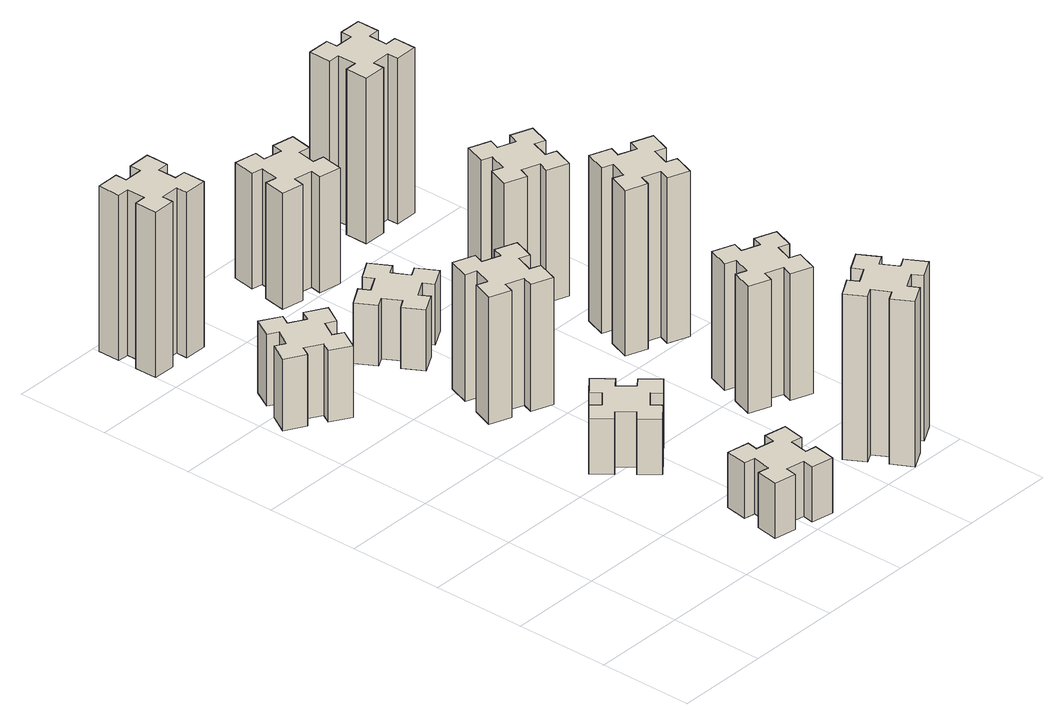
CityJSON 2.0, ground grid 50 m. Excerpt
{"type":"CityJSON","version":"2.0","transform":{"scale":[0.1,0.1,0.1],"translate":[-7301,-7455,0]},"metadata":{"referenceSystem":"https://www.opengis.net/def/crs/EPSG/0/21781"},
"CityObjects":{
"building1":{"type":"Building","attributes":{"class":"1000","function":"1000","usage":"1000","yearOfConstruction":2016,"roofType":"1000","measuredHeight":39,"storeysAboveGround":30,"storeysBelowGround":0},"geometry":[{"type":"Solid","lod":"1","boundaries":[[[[0,1,2,3,4,5,6,7,8,9,10,11,12,13,14,15,16,17,18,19]],[[17,16,20,21]],[[16,15,22,20]],[[15,14,23,22]],[[14,13,24,23]],[[13,12,25,24]],[[12,11,26,25]],[[11,10,27,26]],[[10,9,28,27]],[[9,8,29,28]],[[8,7,30,29]],[[7,6,31,30]],[[6,5,32,31]],[[5,4,33,32]],[[4,3,34,33]],[[3,2,35,34]],[[2,1,36,35]],[[1,0,37,36]],[[0,19,38,37]],[[19,18,39,38]],[[18,17,21,39]],[[24,25,26,27,28,29,30,31,32,33,34,35,36,37,38,39,21,20,22,23]]]]}]},
"building2":{"type":"Building","attributes":{"class":"1000","function":"1000","usage":"1000","yearOfConstruction":2016,"roofType":"1000","measuredHeight":30,"storeysAboveGround":30,"storeysBelowGround":0},"geometry":[{"type":"Solid","lod":"1","boundaries":[[[[40,41,42,43,44,45,46,47,48,49,50,51,52,53,54,55,56,57,58,59]],[[57,56,60,61]],[[56,55,62,60]],[[55,54,63,62]],[[54,53,64,63]],[[53,52,65,64]],[[52,51,66,65]],[[51,50,67,66]],[[50,49,68,67]],[[49,48,69,68]],[[48,47,70,69]],[[47,46,71,70]],[[46,45,72,71]],[[45,44,73,72]],[[44,43,74,73]],[[43,42,75,74]],[[42,41,76,75]],[[41,40,77,76]],[[40,59,78,77]],[[59,58,79,78]],[[58,57,61,79]],[[64,65,66,67,68,69,70,71,72,73,74,75,76,77,78,79,61,60,62,63]]]]}]},
"building3":{"type":"Building","attributes":{"class":"1000","function":"1000","usage":"1000","yearOfConstruction":2016,"roofType":"1000","measuredHeight":90,"storeysAboveGround":30,"storeysBelowGround":0},"geometry":[{"type":"Solid","lod":"1","boundaries":[[[[80,81,82,83,84,85,86,87,88,89,90,91,92,93,94,95,96,97,98,99]],[[97,96,100,101]],[[96,95,102,100]],[[95,94,103,102]],[[94,93,104,103]],[[93,92,105,104]],[[92,91,106,105]],[[91,90,107,106]],[[90,89,108,107]],[[89,88,109,108]],[[88,87,110,109]],[[87,86,111,110]],[[86,85,112,111]],[[85,84,113,112]],[[84,83,114,113]],[[83,82,115,114]],[[82,81,116,115]],[[81,80,117,116]],[[80,99,118,117]],[[99,98,119,118]],[[98,97,101,119]],[[104,105,106,107,108,109,110,111,112,113,114,115,116,117,118,119,101,100,102,103]]]]}]},
"building4":{"type":"Building","attributes":{"class":"1000","function":"1000","usage":"1000","yearOfConstruction":2016,"roofType":"1000","measuredHeight":30,"storeysAboveGround":30,"storeysBelowGround":0},"geometry":[{"type":"Solid","lod":"1","boundaries":[[[[120,121,122,123,124,125,126,127,128,129,130,131,132,133,134,135,136,137,138,139]],[[137,136,140,141]],[[136,135,142,140]],[[135,134,143,142]],[[134,133,144,143]],[[133,132,145,144]],[[132,131,146,145]],[[131,130,147,146]],[[130,129,148,147]],[[129,128,149,148]],[[128,127,150,149]],[[127,126,151,150]],[[126,125,152,151]],[[125,124,153,152]],[[124,123,154,153]],[[123,122,155,154]],[[122,121,156,155]],[[121,120,157,156]],[[120,139,158,157]],[[139,138,159,158]],[[138,137,141,159]],[[144,145,146,147,148,149,150,151,152,153,154,155,156,157,158,159,141,140,142,143]]]]}]},
"building5":{"type":"Building","attributes":{"class":"1000","function":"1000","usage":"1000","yearOfConstruction":2016,"roofType":"1000","measuredHeight":69,"storeysAboveGround":30,"storeysBelowGround":0},"geometry":[{"type":"Solid","lod":"1","boundaries":[[[[160,161,162,163,164,165,166,167,168,169,170,171,172,173,174,175,176,177,178,179]],[[177,176,180,181]],[[176,175,182,180]],[[175,174,183,182]],[[174,173,184,183]],[[173,172,185,184]],[[172,171,186,185]],[[171,170,187,186]],[[170,169,188,187]],[[169,168,189,188]],[[168,167,190,189]],[[167,166,191,190]],[[166,165,192,191]],[[165,164,193,192]],[[164,163,194,193]],[[163,162,195,194]],[[162,161,196,195]],[[161,160,197,196]],[[160,179,198,197]],[[179,178,199,198]],[[178,177,181,199]],[[184,185,186,187,188,189,190,191,192,193,194,195,196,197,198,199,181,180,182,183]]]]}]},
"building6":{"type":"Building","attributes":{"class":"1000","function":"1000","usage":"1000","yearOfConstruction":2016,"roofType":"1000","measuredHeight":33,"storeysAboveGround":30,"storeysBelowGround":0},"geometry":[{"type":"Solid","lod":"1","boundaries":[[[[200,201,202,203,204,205,206,207,208,209,210,211,212,213,214,215,216,217,218,219]],[[217,216,220,221]],[[216,215,222,220]],[[215,214,223,222]],[[214,213,224,223]],[[213,212,225,224]],[[212,211,226,225]],[[211,210,227,226]],[[210,209,228,227]],[[209,208,229,228]],[[208,207,230,229]],[[207,206,231,230]],[[206,205,232,231]],[[205,204,233,232]],[[204,203,234,233]],[[203,202,235,234]],[[202,201,236,235]],[[201,200,237,236]],[[200,219,238,237]],[[219,218,239,238]],[[218,217,221,239]],[[224,225,226,227,228,229,230,231,232,233,234,235,236,237,238,239,221,220,222,223]]]]}]},
"building7":{"type":"Building","attributes":{"class":"1000","function":"1000","usage":"1000","yearOfConstruction":2016,"roofType":"1000","measuredHeight":90,"storeysAboveGround":30,"storeysBelowGround":0},"geometry":[{"type":"Solid","lod":"1","boundaries":[[[[240,241,242,243,244,245,246,247,248,249,250,251,252,253,254,255,256,257,258,259]],[[257,256,260,261]],[[256,255,262,260]],[[255,254,263,262]],[[254,253,264,263]],[[253,252,265,264]],[[252,251,266,265]],[[251,250,267,266]],[[250,249,268,267]],[[249,248,269,268]],[[248,247,270,269]],[[247,246,271,270]],[[246,245,272,271]],[[245,244,273,272]],[[244,243,274,273]],[[243,242,275,274]],[[242,241,276,275]],[[241,240,277,276]],[[240,259,278,277]],[[259,258,279,278]],[[258,257,261,279]],[[264,265,266,267,268,269,270,271,272,273,274,275,276,277,278,279,261,260,262,263]]]]}]},
"building8":{"type":"Building","attributes":{"class":"1000","function":"1000","usage":"1000","yearOfConstruction":2016,"roofType":"1000","measuredHeight":63,"storeysAboveGround":30,"storeysBelowGround":0},"geometry":[{"type":"Solid","lod":"1","boundaries":[[[[280,281,282,283,284,285,286,287,288,289,290,291,292,293,294,295,296,297,298,299]],[[297,296,300,301]],[[296,295,302,300]],[[295,294,303,302]],[[294,293,304,303]],[[293,292,305,304]],[[292,291,306,305]],[[291,290,307,306]],[[290,289,308,307]],[[289,288,309,308]],[[288,287,310,309]],[[287,286,311,310]],[[286,285,312,311]],[[285,284,313,312]],[[284,283,314,313]],[[283,282,315,314]],[[282,281,316,315]],[[281,280,317,316]],[[280,299,318,317]],[[299,298,319,318]],[[298,297,301,319]],[[304,305,306,307,308,309,310,311,312,313,314,315,316,317,318,319,301,300,302,303]]]]}]},
"building9":{"type":"Building","attributes":{"class":"1000","function":"1000","usage":"1000","yearOfConstruction":2016,"roofType":"1000","measuredHeight":69,"storeysAboveGround":30,"storeysBelowGround":0},"geometry":[{"type":"Solid","lod":"1","boundaries":[[[[320,321,322,323,324,325,326,327,328,329,330,331,332,333,334,335,336,337,338,339]],[[337,336,340,341]],[[336,335,342,340]],[[335,334,343,342]],[[334,333,344,343]],[[333,332,345,344]],[[332,331,346,345]],[[331,330,347,346]],[[330,329,348,347]],[[329,328,349,348]],[[328,327,350,349]],[[327,326,351,350]],[[326,325,352,351]],[[325,324,353,352]],[[324,323,354,353]],[[323,322,355,354]],[[322,321,356,355]],[[321,320,357,356]],[[320,339,358,357]],[[339,338,359,358]],[[338,337,341,359]],[[344,345,346,347,348,349,350,351,352,353,354,355,356,357,358,359,341,340,342,343]]]]}]},
"building10":{"type":"Building","attributes":{"class":"1000","function":"1000","usage":"1000","yearOfConstruction":2016,"roofType":"1000","measuredHeight":90,"storeysAboveGround":30,"storeysBelowGround":0},"geometry":[{"type":"Solid","lod":"1","boundaries":[[[[360,361,362,363,364,365,366,367,368,369,370,371,372,373,374,375,376,377,378,379]],[[377,376,380,381]],[[376,375,382,380]],[[375,374,383,382]],[[374,373,384,383]],[[373,372,385,384]],[[372,371,386,385]],[[371,370,387,386]],[[370,369,388,387]],[[369,368,389,388]],[[368,367,390,389]],[[367,366,391,390]],[[366,365,392,391]],[[365,364,393,392]],[[364,363,394,393]],[[363,362,395,394]],[[362,361,396,395]],[[361,360,397,396]],[[360,379,398,397]],[[379,378,399,398]],[[378,377,381,399]],[[384,385,386,387,388,389,390,391,392,393,394,395,396,397,398,399,381,380,382,383]]]]}]},
"building11":{"type":"Building","attributes":{"class":"1000","function":"1000","usage":"1000","yearOfConstruction":2016,"roofType":"1000","measuredHeight":72,"storeysAboveGround":30,"storeysBelowGround":0},"geometry":[{"type":"Solid","lod":"1","boundaries":[[[[400,401,402,403,404,405,406,407,408,409,410,411,412,413,414,415,416,417,418,419]],[[417,416,420,421]],[[416,415,422,420]],[[415,414,423,422]],[[414,413,424,423]],[[413,412,425,424]],[[412,411,426,425]],[[411,410,427,426]],[[410,409,428,427]],[[409,408,429,428]],[[408,407,430,429]],[[407,406,431,430]],[[406,405,432,431]],[[405,404,433,432]],[[404,403,434,433]],[[403,402,435,434]],[[402,401,436,435]],[[401,400,437,436]],[[400,419,438,437]],[[419,418,439,438]],[[418,417,421,439]],[[424,425,426,427,428,429,430,431,432,433,434,435,436,437,438,439,421,420,422,423]]]]}]},
"building12":{"type":"Building","attributes":{"class":"1000","function":"1000","usage":"1000","yearOfConstruction":2016,"roofType":"1000","measuredHeight":90,"storeysAboveGround":30,"storeysBelowGround":0},"geometry":[{"type":"Solid","lod":"1","boundaries":[[[[440,441,442,443,444,445,446,447,448,449,450,451,452,453,454,455,456,457,458,459]],[[457,456,460,461]],[[456,455,462,460]],[[455,454,463,462]],[[454,453,464,463]],[[453,452,465,464]],[[452,451,466,465]],[[451,450,467,466]],[[450,449,468,467]],[[449,448,469,468]],[[448,447,470,469]],[[447,446,471,470]],[[446,445,472,471]],[[445,444,473,472]],[[444,443,474,473]],[[443,442,475,474]],[[442,441,476,475]],[[441,440,477,476]],[[440,459,478,477]],[[459,458,479,478]],[[458,457,461,479]],[[464,465,466,467,468,469,470,471,472,473,474,475,476,477,478,479,461,460,462,463]]]]}]}
},
"vertices":[
[346,2357,0],[396,2444,0],[448,2414,0],[508,2518,0],[404,2578,0],[374,2526,0],[287,2576,0],[317,2628,0],[213,2688,0],[153,2584,0],[205,2554,0],[155,2467,0],[103,2497,0],[43,2393,0],[147,2333,0],[177,2385,0],[264,2335,0],[234,2283,0],[338,2223,0],[398,2327,0],[264,2335,390],[234,2283,390],[177,2385,390],[147,2333,390],[43,2393,390],[103,2497,390],[155,2467,390],[205,2554,390],[153,2584,390],[213,2688,390],[317,2628,390],[287,2576,390],[374,2526,390],[404,2578,390],[508,2518,390],[448,2414,390],[396,2444,390],[346,2357,390],[398,2327,390],[338,2223,390],
[916,304,0],[898,205,0],[839,216,0],[818,97,0],[937,77,0],[947,136,0],[1045,118,0],[1035,59,0],[1153,38,0],[1174,157,0],[1115,167,0],[1132,265,0],[1191,255,0],[1212,373,0],[1094,394,0],[1084,335,0],[985,352,0],[996,411,0],[877,432,0],[857,314,0],[985,352,300],[996,411,300],[1084,335,300],[1094,394,300],[1212,373,300],[1191,255,300],[1132,265,300],[1115,167,300],[1174,157,300],[1153,38,300],[1035,59,300],[1045,118,300],[947,136,300],[937,77,300],[818,97,300],[839,216,300],[898,205,300],[916,304,300],[857,314,300],[877,432,300],
[285,3245,0],[285,3345,0],[345,3345,0],[345,3465,0],[225,3465,0],[225,3405,0],[125,3405,0],[125,3465,0],[5,3465,0],[5,3345,0],[65,3345,0],[65,3245,0],[5,3245,0],[5,3125,0],[125,3125,0],[125,3185,0],[225,3185,0],[225,3125,0],[345,3125,0],[345,3245,0],[225,3185,900],[225,3125,900],[125,3185,900],[125,3125,900],[5,3125,900],[5,3245,900],[65,3245,900],[65,3345,900],[5,3345,900],[5,3465,900],[125,3465,900],[125,3405,900],[225,3405,900],[225,3465,900],[345,3465,900],[345,3345,900],[285,3345,900],[285,3245,900],[345,3245,900],[345,3125,900],
[948,959,0],[1024,1023,0],[1063,977,0],[1155,1054,0],[1078,1146,0],[1032,1108,0],[967,1184,0],[1013,1223,0],[936,1315,0],[844,1238,0],[883,1192,0],[806,1127,0],[768,1173,0],[676,1096,0],[753,1004,0],[799,1043,0],[863,966,0],[817,928,0],[894,836,0],[986,913,0],[863,966,300],[817,928,300],[799,1043,300],[753,1004,300],[676,1096,300],[768,1173,300],[806,1127,300],[883,1192,300],[844,1238,300],[936,1315,300],[1013,1223,300],[967,1184,300],[1032,1108,300],[1078,1146,300],[1155,1054,300],[1063,977,300],[1024,1023,300],[948,959,300],[986,913,300],[894,836,300],
[1002,1731,0],[1036,1825,0],[1092,1804,0],[1133,1917,0],[1020,1958,0],[1000,1902,0],[906,1936,0],[927,1992,0],[814,2033,0],[773,1920,0],[829,1900,0],[795,1806,0],[739,1827,0],[697,1714,0],[810,1673,0],[831,1729,0],[925,1695,0],[904,1639,0],[1017,1597,0],[1058,1710,0],[925,1695,690],[904,1639,690],[831,1729,690],[810,1673,690],[697,1714,690],[739,1827,690],[795,1806,690],[829,1900,690],[773,1920,690],[814,2033,690],[927,1992,690],[906,1936,690],[1000,1902,690],[1020,1958,690],[1133,1917,690],[1092,1804,690],[1036,1825,690],[1002,1731,690],[1058,1710,690],[1017,1597,690],
[795,2444,0],[845,2357,0],[793,2327,0],[853,2223,0],[957,2283,0],[927,2335,0],[1014,2385,0],[1044,2333,0],[1148,2393,0],[1088,2497,0],[1036,2467,0],[986,2554,0],[1038,2584,0],[978,2688,0],[874,2628,0],[904,2576,0],[817,2526,0],[787,2578,0],[683,2518,0],[743,2414,0],[817,2526,330],[787,2578,330],[904,2576,330],[874,2628,330],[978,2688,330],[1038,2584,330],[986,2554,330],[1036,2467,330],[1088,2497,330],[1148,2393,330],[1044,2333,330],[1014,2385,330],[927,2335,330],[957,2283,330],[853,2223,330],[793,2327,330],[845,2357,330],[795,2444,330],[743,2414,330],[683,2518,330],
[1744,356,0],[1657,306,0],[1627,358,0],[1523,298,0],[1583,194,0],[1635,224,0],[1685,137,0],[1633,107,0],[1693,3,0],[1797,63,0],[1767,115,0],[1854,165,0],[1884,113,0],[1988,173,0],[1928,277,0],[1876,247,0],[1826,334,0],[1878,364,0],[1818,468,0],[1714,408,0],[1826,334,900],[1878,364,900],[1876,247,900],[1928,277,900],[1988,173,900],[1884,113,900],[1854,165,900],[1767,115,900],[1797,63,900],[1693,3,900],[1633,107,900],[1685,137,900],[1635,224,900],[1583,194,900],[1523,298,900],[1627,358,900],[1657,306,900],[1744,356,900],[1714,408,900],[1818,468,900],
[916,3264,0],[898,3165,0],[839,3176,0],[818,3057,0],[937,3037,0],[947,3096,0],[1045,3078,0],[1035,3019,0],[1153,2998,0],[1174,3117,0],[1115,3127,0],[1132,3225,0],[1191,3215,0],[1212,3333,0],[1094,3354,0],[1084,3295,0],[985,3312,0],[996,3371,0],[877,3392,0],[857,3274,0],[985,3312,630],[996,3371,630],[1084,3295,630],[1094,3354,630],[1212,3333,630],[1191,3215,630],[1132,3225,630],[1115,3127,630],[1174,3117,630],[1153,2998,630],[1035,3019,630],[1045,3078,630],[947,3096,630],[937,3037,630],[818,3057,630],[839,3176,630],[898,3165,630],[916,3264,630],[857,3274,630],[877,3392,630],
[1671,889,0],[1765,855,0],[1744,799,0],[1857,757,0],[1898,870,0],[1842,891,0],[1876,985,0],[1932,964,0],[1973,1077,0],[1860,1118,0],[1840,1062,0],[1746,1096,0],[1767,1152,0],[1654,1193,0],[1613,1080,0],[1669,1060,0],[1635,966,0],[1579,987,0],[1537,874,0],[1650,833,0],[1635,966,690],[1579,987,690],[1669,1060,690],[1613,1080,690],[1654,1193,690],[1767,1152,690],[1746,1096,690],[1840,1062,690],[1860,1118,690],[1973,1077,690],[1932,964,690],[1876,985,690],[1842,891,690],[1898,870,690],[1857,757,690],[1744,799,690],[1765,855,690],[1671,889,690],[1650,833,690],[1537,874,690],
[1840,1802,0],[1746,1836,0],[1767,1892,0],[1654,1933,0],[1613,1820,0],[1669,1800,0],[1635,1706,0],[1579,1727,0],[1537,1614,0],[1650,1573,0],[1671,1629,0],[1765,1595,0],[1744,1539,0],[1857,1497,0],[1898,1610,0],[1842,1631,0],[1876,1725,0],[1932,1704,0],[1973,1817,0],[1860,1858,0],[1876,1725,900],[1932,1704,900],[1842,1631,900],[1898,1610,900],[1857,1497,900],[1744,1539,900],[1765,1595,900],[1671,1629,900],[1650,1573,900],[1537,1614,900],[1579,1727,900],[1635,1706,900],[1669,1800,900],[1613,1820,900],[1654,1933,900],[1767,1892,900],[1746,1836,900],[1840,1802,900],[1860,1858,900],[1973,1817,900],
[1740,2442,0],[1646,2476,0],[1667,2532,0],[1554,2573,0],[1513,2460,0],[1569,2440,0],[1535,2346,0],[1479,2367,0],[1437,2254,0],[1550,2213,0],[1571,2269,0],[1665,2235,0],[1644,2179,0],[1757,2137,0],[1798,2250,0],[1742,2271,0],[1776,2365,0],[1832,2344,0],[1873,2457,0],[1760,2498,0],[1776,2365,720],[1832,2344,720],[1742,2271,720],[1798,2250,720],[1757,2137,720],[1644,2179,720],[1665,2235,720],[1571,2269,720],[1550,2213,720],[1437,2254,720],[1479,2367,720],[1535,2346,720],[1569,2440,720],[1513,2460,720],[1554,2573,720],[1667,2532,720],[1646,2476,720],[1740,2442,720],[1760,2498,720],[1873,2457,720],
[1605,3185,0],[1705,3185,0],[1705,3125,0],[1825,3125,0],[1825,3245,0],[1765,3245,0],[1765,3345,0],[1825,3345,0],[1825,3465,0],[1705,3465,0],[1705,3405,0],[1605,3405,0],[1605,3465,0],[1485,3465,0],[1485,3345,0],[1545,3345,0],[1545,3245,0],[1485,3245,0],[1485,3125,0],[1605,3125,0],[1545,3245,900],[1485,3245,900],[1545,3345,900],[1485,3345,900],[1485,3465,900],[1605,3465,900],[1605,3405,900],[1705,3405,900],[1705,3465,900],[1825,3465,900],[1825,3345,900],[1765,3345,900],[1765,3245,900],[1825,3245,900],[1825,3125,900],[1705,3125,900],[1705,3185,900],[1605,3185,900],[1605,3125,900],[1485,3125,900]
]}
